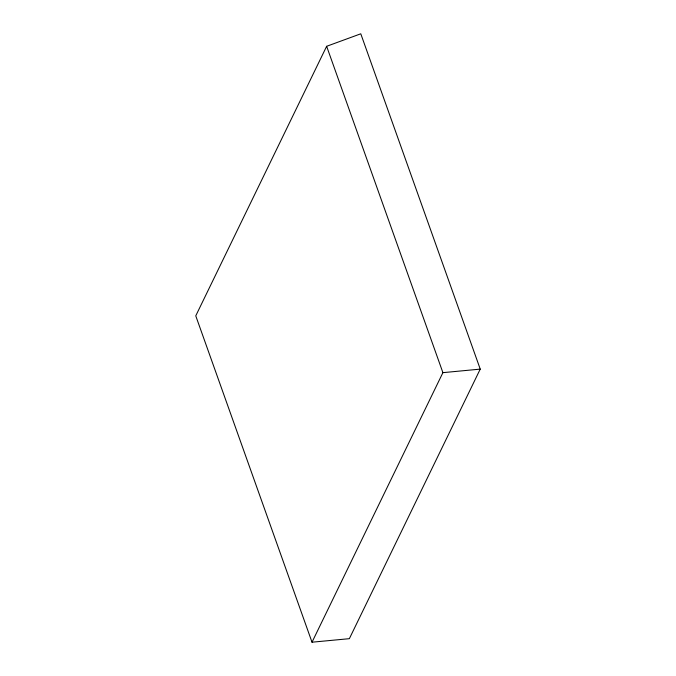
<?xml version="1.0" encoding="UTF-8"?>
<svg xmlns="http://www.w3.org/2000/svg" width="676" height="676" viewBox="0 0 676 676"><rect width="100%" height="100%" fill="white"/><g stroke="black" fill="none" stroke-linecap="round" stroke-linejoin="round"><path stroke-width="1.01" d="M326.643 46.298L195.761 315.844L312.016 642.2L349.357 638.676L480.239 369.121L360.781 33.8L326.643 46.298L442.907 372.653L312.016 642.2M442.907 372.653L480.239 369.121"/></g></svg>
